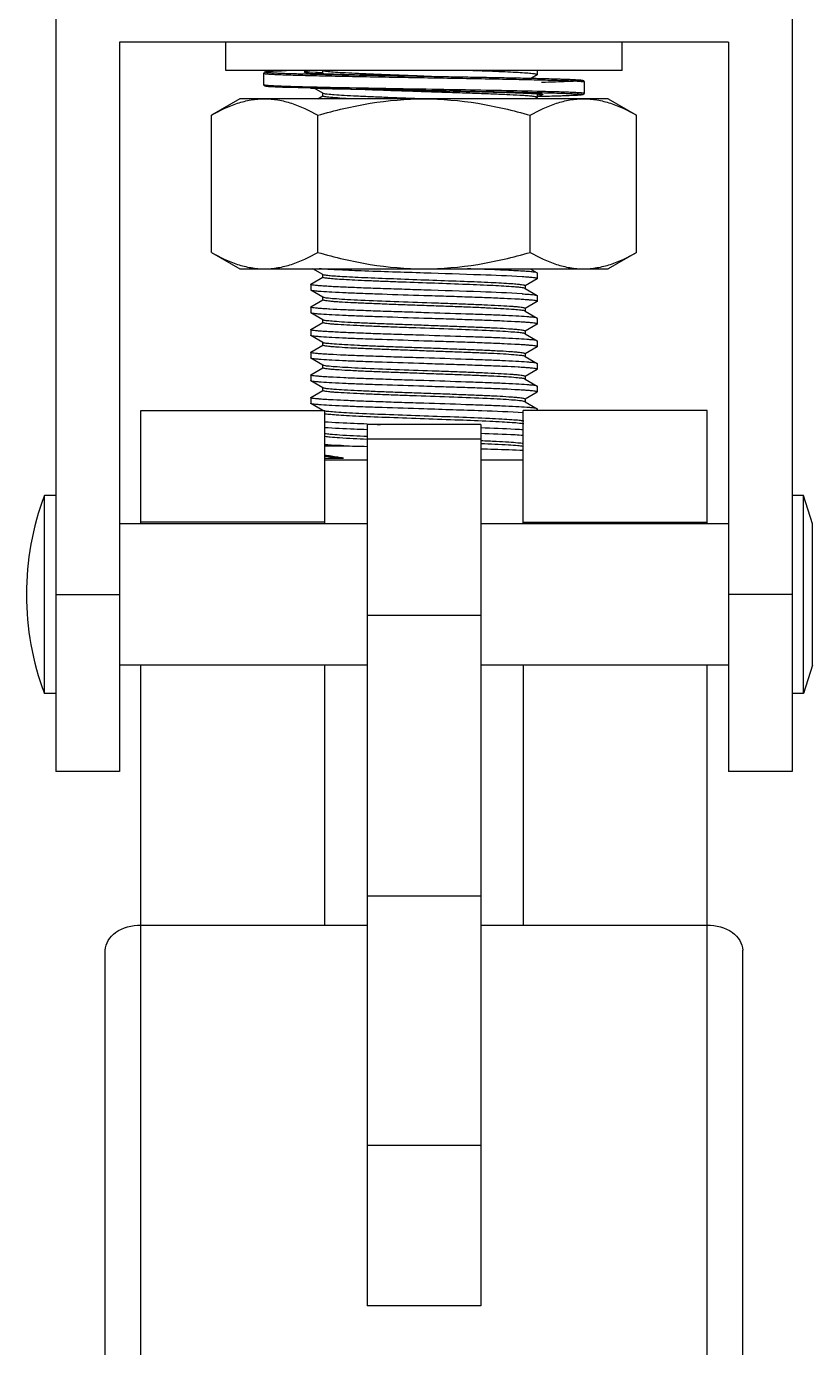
# Model space of a CAD drawing. Extents: x 921423 to 1291758, y 534425 to 1049953.
# Drawn here: x 1132127.4 to 1132380.1, y 855526 to 855950.8 of the extents above; entities that cross this region are included whole.
import ezdxf

# ---------------------------------------------------------------- set-up
doc = ezdxf.new("R2010")
doc.units = 0
doc.header["$LTSCALE"] = 1000
doc.header["$MEASUREMENT"] = 0
doc.layers.add('02___PRT_ALL_AXES', color=7, linetype='Continuous')
doc.layers.add('03___PRT_ALL_CURVES', color=7, linetype='Continuous')

msp = doc.modelspace()

# ---------------------------------------------------------------- linework, layer by layer
at = {"color": 0, "linetype": 'Continuous'}
for p, q in [((1132136.79, 855966.2), (1132136.79, 855711.23)), ((1132373.55, 855966.2), (1132373.55, 855711.23)), ((1132157.28, 855945.72), (1132157.28, 855711.23)), ((1132353.07, 855945.72), (1132157.28, 855945.72)), ((1132353.07, 855945.72), (1132353.07, 855711.23)), ((1132203.72, 855932.06), (1132203.72, 855935.7)), ((1132206.65, 855936.43), (1132207.43, 855936.47)), ((1132207.43, 855936.47), (1132208.34, 855936.51)), ((1132208.34, 855936.51), (1132209.4, 855936.55)), ((1132209.4, 855936.55), (1132211.01, 855936.61)), ((1132218.68, 855935.88), (1132219.23, 855935.84)), ((1132219.23, 855935.84), (1132219.87, 855935.8)), ((1132219.87, 855935.8), (1132220.61, 855935.76)), ((1132219.99, 855935.8), (1132219.95, 855935.79)), ((1132220.61, 855935.76), (1132221.46, 855935.72)), ((1132221.46, 855935.72), (1132222.94, 855935.65)), ((1132222.66, 855935.94), (1132222.5, 855935.93)), ((1132222.58, 855935.67), (1132222.68, 855935.73)), ((1132222.6, 855935.67), (1132222.66, 855935.66)), ((1132222.61, 855935.39), (1132222.67, 855935.39)), ((1132222.75, 855936.54), (1132222.63, 855936.61)), ((1132222.7, 855935.94), (1132222.66, 855935.94)), ((1132222.69, 855935.7), (1132222.69, 855936.61)), ((1132222.7, 855935.66), (1132222.69, 855935.7)), ((1132222.81, 855936.51), (1132222.75, 855936.54)), ((1132222.94, 855935.65), (1132225.38, 855935.56)), ((1132225.38, 855935.56), (1132228.36, 855935.46)), ((1132228.36, 855935.46), (1132231.94, 855935.35)), ((1132231.94, 855935.35), (1132236.15, 855935.24)), ((1132236.15, 855935.24), (1132242.31, 855935.08)), ((1132255.17, 855934.79), (1132254.41, 855934.81)), ((1132254.41, 855934.8), (1132255.17, 855934.79)), ((1132254.41, 855934.8), (1132255.17, 855934.79)), ((1132255.17, 855934.79), (1132255.73, 855934.78)), ((1132255.73, 855934.78), (1132268.42, 855934.56)), ((1132268.42, 855934.56), (1132283.15, 855934.28)), ((1132283.15, 855934.28), (1132291.2, 855934.11)), ((1132291.54, 855935.18), (1132289.74, 855934.14)), ((1132291.2, 855934.11), (1132296.15, 855933.98)), ((1132291.54, 855935.18), (1132291.6, 855935.24)), ((1132296.15, 855933.98), (1132299.14, 855933.88)), ((1132299.14, 855933.88), (1132300.93, 855933.82)), ((1132300.93, 855933.82), (1132302.39, 855933.76)), ((1132302.39, 855933.76), (1132303.19, 855933.72)), ((1132303.19, 855933.72), (1132303.87, 855933.68)), ((1132303.87, 855933.68), (1132304.44, 855933.65)), ((1132206.59, 855931.33), (1132205.99, 855931.37)), ((1132207.31, 855931.29), (1132206.59, 855931.33)), ((1132208.15, 855931.25), (1132207.31, 855931.29)), ((1132209.68, 855931.19), (1132208.15, 855931.25)), ((1132211.56, 855931.13), (1132209.68, 855931.19)), ((1132214.71, 855931.03), (1132211.56, 855931.13)), ((1132218.79, 855930.93), (1132214.71, 855931.03)), ((1132218.68, 855931.38), (1132218.73, 855931.37)), ((1132231.85, 855930.65), (1132218.79, 855930.93)), ((1132222.69, 855929.29), (1132219.9, 855930.9)), ((1132222.69, 855928.41), (1132222.69, 855929.32)), ((1132222.75, 855929.25), (1132222.69, 855929.29)), ((1132222.77, 855930.83), (1132222.81, 855930.83)), ((1132241.44, 855930.47), (1132231.85, 855930.65)), ((1132234.64, 855930.59), (1132234.87, 855930.59)), ((1132234.87, 855930.59), (1132241.28, 855930.47)), ((1132241.28, 855930.47), (1132241.44, 855930.47)), ((1132255.75, 855930.22), (1132241.44, 855930.47)), ((1132241.44, 855930.47), (1132248.18, 855930.35)), ((1132248.18, 855930.35), (1132248.3, 855930.35)), ((1132248.3, 855930.35), (1132255.14, 855930.24)), ((1132255.14, 855930.24), (1132255.17, 855930.23)), ((1132255.17, 855930.23), (1132255.75, 855930.22)), ((1132255.74, 855929.76), (1132255.17, 855929.78)), ((1132257.57, 855929.7), (1132255.74, 855929.76)), ((1132255.75, 855930.22), (1132257.58, 855930.18)), ((1132255.75, 855930.22), (1132257.58, 855930.19)), ((1132262.32, 855930.07), (1132257.58, 855930.18)), ((1132269.98, 855929.89), (1132262.32, 855930.07)), ((1132275.29, 855929.75), (1132269.98, 855929.89)), ((1132279.78, 855929.63), (1132275.29, 855929.75)), ((1132282.63, 855929.54), (1132279.78, 855929.63)), ((1132285.06, 855929.45), (1132282.63, 855929.54)), ((1132287.1, 855929.38), (1132285.06, 855929.45)), ((1132288.78, 855929.3), (1132287.1, 855929.38)), ((1132289.71, 855929.25), (1132288.78, 855929.3)), ((1132290.51, 855929.21), (1132289.71, 855929.25)), ((1132291.19, 855929.17), (1132290.51, 855929.21)), ((1132291.58, 855929.54), (1132291.64, 855929.54)), ((1132291.6, 855930.01), (1132291.66, 855930)), ((1132306.62, 855932.97), (1132306.62, 855929.32)), ((1132221.05, 855927.5), (1132222.68, 855928.44)), ((1132291.54, 855927.89), (1132290.87, 855927.5)), ((1132291.54, 855927.89), (1132291.6, 855927.96)), ((1132296.53, 855928.33), (1132291.6, 855928.19)), ((1132292.37, 855928.66), (1132291.63, 855928.6)), ((1132299.3, 855928.41), (1132296.53, 855928.33)), ((1132300.98, 855928.47), (1132299.3, 855928.41)), ((1132302.36, 855928.53), (1132300.98, 855928.47)), ((1132303.13, 855928.57), (1132302.36, 855928.53)), ((1132303.8, 855928.6), (1132303.13, 855928.57)), ((1132218.8, 855867.92), (1132222.68, 855870.16)), ((1132222.69, 855871.01), (1132219.48, 855872.86)), ((1132222.69, 855870.13), (1132222.69, 855871.04)), ((1132222.75, 855870.97), (1132222.69, 855871.01)), ((1132291.54, 855869.61), (1132287.67, 855867.37)), ((1132289.29, 855872.86), (1132291.54, 855871.56)), ((1132291.6, 855871.5), (1132291.54, 855871.56)), ((1132291.54, 855869.61), (1132291.6, 855869.68)), ((1132218.75, 855867.86), (1132218.8, 855867.92)), ((1132218.8, 855865.97), (1132218.75, 855866.04)), ((1132222.69, 855863.72), (1132218.8, 855865.97)), ((1132287.59, 855866.56), (1132287.65, 855866.53)), ((1132287.65, 855867.4), (1132287.65, 855866.49)), ((1132287.65, 855866.53), (1132291.54, 855864.28)), ((1132218.8, 855860.64), (1132222.68, 855862.87)), ((1132222.69, 855862.85), (1132222.69, 855863.76)), ((1132222.75, 855863.69), (1132222.69, 855863.72)), ((1132291.54, 855862.33), (1132287.67, 855860.09)), ((1132291.54, 855864.28), (1132291.6, 855864.21)), ((1132291.54, 855862.33), (1132291.6, 855862.39)), ((1132218.75, 855860.57), (1132218.8, 855860.64)), ((1132218.8, 855858.69), (1132218.75, 855858.75)), ((1132222.69, 855856.44), (1132218.8, 855858.69)), ((1132287.59, 855859.28), (1132287.53, 855859.31)), ((1132287.59, 855859.28), (1132287.65, 855859.24)), ((1132287.65, 855860.12), (1132287.65, 855859.21)), ((1132287.65, 855859.24), (1132291.54, 855856.99)), ((1132291.6, 855856.93), (1132291.54, 855856.99)), ((1132218.75, 855853.29), (1132218.8, 855853.35)), ((1132218.8, 855853.35), (1132222.68, 855855.59)), ((1132222.69, 855855.56), (1132222.69, 855856.47)), ((1132222.75, 855856.4), (1132222.69, 855856.44)), ((1132222.83, 855856.37), (1132222.75, 855856.4)), ((1132287.65, 855852.83), (1132287.65, 855851.92)), ((1132291.54, 855855.04), (1132287.67, 855852.8)), ((1132291.54, 855855.04), (1132291.6, 855855.11)), ((1132218.8, 855851.4), (1132218.75, 855851.47)), ((1132222.69, 855849.15), (1132218.8, 855851.4)), ((1132222.69, 855848.28), (1132222.69, 855849.19)), ((1132222.75, 855849.12), (1132222.69, 855849.15)), ((1132222.81, 855849.09), (1132222.75, 855849.12)), ((1132287.59, 855851.99), (1132287.65, 855851.96)), ((1132287.65, 855851.96), (1132291.54, 855849.71)), ((1132291.6, 855849.64), (1132291.54, 855849.71)), ((1132218.75, 855846), (1132218.8, 855846.07)), ((1132218.8, 855844.12), (1132218.75, 855844.18)), ((1132218.8, 855846.07), (1132222.68, 855848.3)), ((1132222.69, 855841.87), (1132218.8, 855844.12)), ((1132287.59, 855844.71), (1132287.53, 855844.74)), ((1132287.59, 855844.71), (1132287.65, 855844.67)), ((1132287.65, 855845.55), (1132287.65, 855844.64)), ((1132287.65, 855844.67), (1132291.54, 855842.42)), ((1132291.54, 855847.76), (1132287.67, 855845.52)), ((1132291.54, 855847.76), (1132291.6, 855847.82)), ((1132218.8, 855838.78), (1132222.68, 855841.02)), ((1132222.69, 855840.99), (1132222.69, 855841.9)), ((1132222.75, 855841.83), (1132222.69, 855841.87)), ((1132291.54, 855840.47), (1132287.67, 855838.23)), ((1132291.6, 855842.36), (1132291.54, 855842.42)), ((1132291.54, 855840.47), (1132291.6, 855840.54)), ((1132218.75, 855838.72), (1132218.8, 855838.78)), ((1132218.8, 855836.83), (1132218.75, 855836.9)), ((1132222.69, 855834.58), (1132218.8, 855836.83)), ((1132287.59, 855837.42), (1132287.52, 855837.46)), ((1132287.59, 855837.42), (1132287.65, 855837.39)), ((1132287.65, 855838.26), (1132287.65, 855837.35)), ((1132287.65, 855837.39), (1132291.54, 855835.14)), ((1132218.75, 855831.43), (1132218.8, 855831.5)), ((1132218.8, 855831.5), (1132222.68, 855833.73)), ((1132222.69, 855833.71), (1132222.69, 855834.62)), ((1132222.75, 855834.55), (1132222.69, 855834.58)), ((1132222.82, 855834.52), (1132222.75, 855834.55)), ((1132291.54, 855833.19), (1132287.67, 855830.95)), ((1132291.6, 855835.07), (1132291.54, 855835.14)), ((1132291.54, 855833.19), (1132291.6, 855833.25)), ((1132164.11, 855790.91), (1132164.11, 855827.34)), ((1132164.11, 855827.34), (1132223.3, 855827.34)), ((1132218.8, 855829.55), (1132218.75, 855829.61)), ((1132222.62, 855827.34), (1132218.8, 855829.55)), ((1132223.3, 855790.91), (1132223.3, 855827.34)), ((1132287.05, 855790.91), (1132287.05, 855827.34)), ((1132346.24, 855827.34), (1132287.05, 855827.34)), ((1132287.59, 855830.14), (1132287.65, 855830.1)), ((1132287.65, 855830.98), (1132287.65, 855830.07)), ((1132287.65, 855830.1), (1132291.54, 855827.85)), ((1132291.6, 855827.79), (1132291.54, 855827.85)), ((1132346.24, 855790.91), (1132346.24, 855827.34)), ((1132236.88, 855821.11), (1132236.82, 855821.12)), ((1132236.96, 855822.78), (1132236.96, 855539.46)), ((1132273.39, 855822.78), (1132236.96, 855822.78)), ((1132273.39, 855822.78), (1132273.39, 855539.46)), ((1132223.3, 855815.95), (1132229.4, 855815.95)), ((1132273.39, 855818.07), (1132236.96, 855818.07)), ((1132223.3, 855812.01), (1132229.35, 855812.01)), ((1132223.3, 855811.4), (1132236.96, 855811.4)), ((1132273.39, 855811.4), (1132287.05, 855811.4)), ((1132223.3, 855791.37), (1132164.11, 855791.37)), ((1132287.05, 855791.37), (1132346.24, 855791.37)), ((1132136.79, 855768.14), (1132157.28, 855768.14)), ((1132373.55, 855768.14), (1132353.07, 855768.14)), ((1132273.39, 855761.34), (1132236.96, 855761.34)), ((1132164.11, 853224.68), (1132164.11, 855745.38)), ((1132223.3, 855661.8), (1132223.3, 855745.38)), ((1132287.05, 855745.38), (1132287.05, 855661.8)), ((1132346.24, 853224.68), (1132346.24, 855745.38)), ((1132157.28, 855711.23), (1132136.79, 855711.23)), ((1132373.55, 855711.23), (1132353.07, 855711.23)), ((1132273.39, 855671.19), (1132236.96, 855671.19)), ((1132164.11, 855661.8), (1132236.96, 855661.8)), ((1132273.39, 855661.8), (1132346.24, 855661.8)), ((1132152.73, 853340.79), (1132152.73, 855653.75)), ((1132357.62, 853340.79), (1132357.62, 855653.75)), ((1132273.39, 855590.97), (1132236.96, 855590.97)), ((1132273.39, 855539.46), (1132236.96, 855539.46))]:
    msp.add_line(p, q, dxfattribs=at)
for points in [[(1132203.72, 855935.7), (1132203.72, 855935.73), (1132203.83, 855936), (1132203.96, 855936.11), (1132204.05, 855936.16), (1132204.14, 855936.19), (1132204.22, 855936.21), (1132204.31, 855936.23), (1132204.42, 855936.24), (1132204.54, 855936.26), (1132204.68, 855936.28), (1132204.84, 855936.3), (1132205.02, 855936.31), (1132205.23, 855936.33), (1132205.46, 855936.35), (1132205.72, 855936.37), (1132206, 855936.39), (1132206.65, 855936.43)], [(1132217.01, 855936.06), (1132217.01, 855936.06), (1132217.04, 855936.05), (1132217.1, 855936.04), (1132217.17, 855936.02), (1132217.27, 855936.01), (1132217.38, 855936), (1132217.51, 855935.98), (1132217.66, 855935.96), (1132217.82, 855935.95), (1132218.01, 855935.93), (1132218.21, 855935.91), (1132218.43, 855935.89), (1132218.68, 855935.88)], [(1132242.31, 855935.08), (1132253.84, 855934.82), (1132254.41, 855934.8)], [(1132304.44, 855933.65), (1132304.69, 855933.63), (1132304.91, 855933.62), (1132305.12, 855933.6), (1132305.3, 855933.58), (1132305.46, 855933.57), (1132305.61, 855933.55), (1132305.74, 855933.54), (1132305.86, 855933.52), (1132305.97, 855933.51), (1132306.06, 855933.49), (1132306.14, 855933.47), (1132306.22, 855933.45), (1132306.3, 855933.42), (1132306.39, 855933.38), (1132306.52, 855933.27), (1132306.62, 855933), (1132306.62, 855932.97)], [(1132205.99, 855931.37), (1132205.73, 855931.38), (1132205.5, 855931.4), (1132205.28, 855931.42), (1132205.09, 855931.43), (1132204.92, 855931.45), (1132204.77, 855931.47), (1132204.63, 855931.48), (1132204.51, 855931.5), (1132204.4, 855931.51), (1132204.3, 855931.53), (1132204.22, 855931.55), (1132204.14, 855931.57), (1132204.06, 855931.59), (1132203.97, 855931.64), (1132203.85, 855931.74), (1132203.73, 855931.99), (1132203.72, 855932.06)], [(1132293.19, 855928.95), (1132293.18, 855928.95), (1132293.14, 855928.96), (1132293.08, 855928.98), (1132293, 855928.99), (1132292.89, 855929.01), (1132292.76, 855929.03), (1132292.6, 855929.05), (1132292.43, 855929.06), (1132292.23, 855929.08), (1132292.01, 855929.1), (1132291.76, 855929.12), (1132291.49, 855929.14), (1132291.19, 855929.17)], [(1132306.62, 855929.32), (1132306.62, 855929.25), (1132306.5, 855929), (1132306.37, 855928.9), (1132306.28, 855928.86), (1132306.2, 855928.83), (1132306.12, 855928.81), (1132306.04, 855928.8), (1132305.94, 855928.78), (1132305.83, 855928.76), (1132305.71, 855928.75), (1132305.57, 855928.73), (1132305.42, 855928.72), (1132305.25, 855928.7), (1132305.06, 855928.69), (1132304.85, 855928.67), (1132304.62, 855928.65), (1132304.37, 855928.64), (1132303.8, 855928.6)]]:
    msp.add_lwpolyline(points, dxfattribs=at)
for centre, radius, start, end in [((1132256.46, 857478.56), 1543.54, 268.54679, 268.74351), ((1132260.32, 857639.86), 1709.43, 268.60622, 268.7414), ((1132293.62, 859162.96), 3232.91, 268.74507, 268.95473), ((1132288.52, 855887.69), 41.56, 85.0643, 85.7408), ((1132289.29, 855955.96), 26.97, 274.9903, 275.5021), ((1132223.12, 855849.84), 0.808, 247.735, 248.6623), ((1132287.23, 855843.99), 0.809, 67.7398, 68.664), ((1132307.68, 857753.84), 1932.2, 267.9, 268.02905), ((1132270.46, 857294.34), 1478.96, 268.40929, 268.69927)]:
    msp.add_arc(centre, radius, start, end, dxfattribs=at)
for points, knots in [([(1132203.72, 855935.7), (1132203.72, 855935.67), (1132203.84, 855935.64), (1132204, 855935.6), (1132204.33, 855935.56), (1132204.75, 855935.52), (1132205.31, 855935.48), (1132206.28, 855935.42), (1132207.79, 855935.35), (1132209.94, 855935.26), (1132212.53, 855935.18), (1132215.53, 855935.1), (1132218.91, 855935.01), (1132222.64, 855934.93), (1132228.2, 855934.81), (1132235.74, 855934.67), (1132245.27, 855934.5), (1132255.18, 855934.33), (1132265.09, 855934.16), (1132274.62, 855934), (1132282.15, 855933.85), (1132287.71, 855933.74), (1132291.44, 855933.65), (1132294.82, 855933.57), (1132297.82, 855933.48), (1132300.41, 855933.4), (1132302.56, 855933.32), (1132304.07, 855933.24), (1132305.04, 855933.18), (1132305.6, 855933.14), (1132306.02, 855933.1), (1132306.35, 855933.06), (1132306.51, 855933.03), (1132306.62, 855932.99), (1132306.62, 855932.97)], [0, 0, 0, 0, 0.000734, 0.002588, 0.005621, 0.009835, 0.015225, 0.021778, 0.038315, 0.05929, 0.084505, 0.11372, 0.146654, 0.182994, 0.222387, 0.30879, 0.402541, 0.500037, 0.597531, 0.691278, 0.777674, 0.817064, 0.853401, 0.886332, 0.915542, 0.940751, 0.961719, 0.978248, 0.984797, 0.990182, 0.994392, 0.99742, 0.99927, 1, 1, 1, 1]), ([(1132211.01, 855936.61), (1132210.39, 855936.59), (1132209.24, 855936.55), (1132207.66, 855936.48), (1132206.53, 855936.42), (1132205.77, 855936.37), (1132205.32, 855936.34), (1132204.94, 855936.31), (1132204.64, 855936.27), (1132204.41, 855936.24), (1132204.28, 855936.2), (1132204.19, 855936.19), (1132204.18, 855936.14), (1132204.2, 855936.13), (1132204.24, 855936.11), (1132204.33, 855936.08), (1132204.48, 855936.06), (1132204.73, 855936.02), (1132205.06, 855935.99), (1132205.47, 855935.96), (1132206.16, 855935.91), (1132207.21, 855935.85), (1132208.7, 855935.78), (1132210.47, 855935.72), (1132212.52, 855935.65), (1132214.83, 855935.58), (1132216.46, 855935.54), (1132217.31, 855935.52)], [0, 0, 0, 0, 0.093183, 0.172189, 0.236539, 0.263093, 0.285847, 0.304768, 0.319836, 0.33104, 0.338399, 0.342056, 0.342921, 0.344117, 0.346129, 0.34906, 0.357776, 0.370349, 0.386785, 0.407069, 0.431174, 0.49071, 0.565043, 0.653721, 0.756205, 0.871868, 1, 1, 1, 1]), ([(1132217.78, 855936.36), (1132217.64, 855936.35), (1132217.4, 855936.32), (1132217.09, 855936.28), (1132216.89, 855936.24), (1132216.78, 855936.21), (1132216.73, 855936.19), (1132216.7, 855936.17), (1132216.7, 855936.12), (1132216.81, 855936.09), (1132216.96, 855936.05), (1132217.24, 855936.01), (1132217.59, 855935.96), (1132218.04, 855935.92), (1132218.58, 855935.88), (1132219.49, 855935.82), (1132220.84, 855935.74), (1132221.98, 855935.69), (1132222.6, 855935.67)], [0, 0, 0, 0, 0.057695, 0.102152, 0.133345, 0.144014, 0.151502, 0.156113, 0.159189, 0.171014, 0.195466, 0.233126, 0.284056, 0.348196, 0.425398, 0.515491, 0.733471, 1, 1, 1, 1]), ([(1132221.85, 855936.61), (1132221.42, 855936.59), (1132220.06, 855936.52), (1132218.7, 855936.45), (1132217.78, 855936.36)], [0, 0, 0, 0, 0.316279, 1, 1, 1, 1]), ([(1132222.5, 855935.93), (1132222.27, 855935.92), (1132221.43, 855935.88), (1132220.59, 855935.83), (1132219.99, 855935.8)], [0, 0, 0, 0, 0.279412, 1, 1, 1, 1]), ([(1132222.66, 855935.66), (1132227.2, 855935.47), (1132237.78, 855935.19), (1132248.37, 855934.94), (1132254.41, 855934.8)], [0, 0, 0, 0, 0.42908, 1, 1, 1, 1]), ([(1132222.67, 855935.39), (1132225.03, 855935.34), (1132235.61, 855935.12), (1132246.19, 855934.94), (1132254.41, 855934.8)], [0, 0, 0, 0, 0.22287, 1, 1, 1, 1]), ([(1132254.41, 855934.81), (1132250.56, 855934.95), (1132244.96, 855935.15), (1132237.8, 855935.44), (1132233.19, 855935.64), (1132229.3, 855935.85), (1132226.26, 855936.04), (1132224.21, 855936.26), (1132223.14, 855936.37), (1132222.81, 855936.51)], [0, 0, 0, 0, 0.364961, 0.531036, 0.678684, 0.803013, 0.899918, 0.966237, 1, 1, 1, 1]), ([(1132255.73, 855934.78), (1132258.16, 855934.74), (1132262.96, 855934.65), (1132270.04, 855934.53), (1132276.81, 855934.41), (1132283.14, 855934.28), (1132288.89, 855934.16), (1132293.94, 855934.04), (1132297.68, 855933.93), (1132300.24, 855933.85), (1132301.82, 855933.79), (1132303.16, 855933.72), (1132304.13, 855933.67), (1132304.77, 855933.63), (1132305.16, 855933.6), (1132305.49, 855933.57), (1132305.75, 855933.54), (1132305.94, 855933.5), (1132306.07, 855933.48), (1132306.13, 855933.46), (1132306.16, 855933.44), (1132306.17, 855933.42), (1132306.16, 855933.4), (1132306.13, 855933.39), (1132306.07, 855933.36), (1132305.94, 855933.34), (1132305.74, 855933.31), (1132305.35, 855933.26), (1132304.7, 855933.21), (1132303.24, 855933.12), (1132300.81, 855933.01), (1132297.2, 855932.89), (1132294.49, 855932.82), (1132292.99, 855932.78)], [0, 0, 0, 0, 0.114408, 0.226286, 0.333333, 0.433352, 0.524287, 0.604264, 0.671643, 0.700166, 0.725046, 0.746157, 0.763393, 0.77053, 0.776668, 0.781801, 0.785923, 0.789034, 0.791139, 0.791822, 0.792275, 0.79255, 0.792828, 0.79329, 0.793982, 0.796105, 0.799235, 0.803376, 0.814683, 0.829982, 0.87224, 0.929301, 1, 1, 1, 1]), ([(1132291.6, 855935.24), (1132291.6, 855935.29), (1132291.43, 855935.36), (1132291.15, 855935.43), (1132290.65, 855935.51), (1132289.62, 855935.63), (1132287.86, 855935.78), (1132285.24, 855935.94), (1132281.97, 855936.11), (1132278.11, 855936.28), (1132273.76, 855936.45), (1132270.71, 855936.55), (1132269.11, 855936.61)], [0, 0, 0, 0, 0.005786, 0.019414, 0.041485, 0.072004, 0.157793, 0.275073, 0.421358, 0.593494, 0.787777, 1, 1, 1, 1]), ([(1132203.72, 855932.06), (1132203.72, 855932.03), (1132203.84, 855932), (1132204, 855931.96), (1132204.32, 855931.92), (1132204.74, 855931.88), (1132205.29, 855931.84), (1132206.26, 855931.78), (1132207.76, 855931.71), (1132209.89, 855931.62), (1132212.46, 855931.54), (1132215.44, 855931.46), (1132217.56, 855931.4), (1132218.68, 855931.38)], [0, 0, 0, 0, 0.004985, 0.0176, 0.038249, 0.066956, 0.103679, 0.14834, 0.261059, 0.404068, 0.576024, 0.7753, 1, 1, 1, 1]), ([(1132218.73, 855931.37), (1132224.3, 855931.24), (1132239.8, 855930.94), (1132264.09, 855930.54), (1132282.81, 855930.22), (1132291.6, 855930.01)], [0, 0, 0, 0, 0.229313, 0.637984, 1, 1, 1, 1]), ([(1132222.9, 855929.19), (1132222.87, 855929.2), (1132222.82, 855929.22), (1132222.77, 855929.24), (1132222.75, 855929.25)], [0, 0, 0, 0, 0.561798, 1, 1, 1, 1]), ([(1132255.17, 855927.5), (1132251.31, 855927.64), (1132245.68, 855927.84), (1132238.47, 855928.13), (1132233.77, 855928.33), (1132229.78, 855928.54), (1132226.63, 855928.73), (1132224.43, 855928.94), (1132223.28, 855929.07), (1132222.9, 855929.19)], [0, 0, 0, 0, 0.358483, 0.522838, 0.669887, 0.794772, 0.893379, 0.962492, 1, 1, 1, 1]), ([(1132255.17, 855929.78), (1132252.78, 855929.86), (1132244.13, 855930.13), (1132235.47, 855930.42), (1132229.21, 855930.7)], [0, 0, 0, 0, 0.276436, 1, 1, 1, 1]), ([(1132291.6, 855927.96), (1132291.6, 855928.02), (1132291.3, 855928.11), (1132290.88, 855928.2), (1132290.04, 855928.3), (1132288.96, 855928.41), (1132287.55, 855928.51), (1132285.12, 855928.67), (1132281.45, 855928.85), (1132276.39, 855929.06), (1132270.58, 855929.28), (1132264.22, 855929.49), (1132259.83, 855929.63), (1132257.57, 855929.7)], [0, 0, 0, 0, 0.005703, 0.020172, 0.04378, 0.076386, 0.117742, 0.167486, 0.290355, 0.440693, 0.61322, 0.801833, 1, 1, 1, 1]), ([(1132257.58, 855930.19), (1132260.73, 855930.14), (1132272.06, 855929.94), (1132283.39, 855929.74), (1132291.58, 855929.54)], [0, 0, 0, 0, 0.277252, 1, 1, 1, 1]), ([(1132257.58, 855930.18), (1132261.3, 855930.1), (1132268.34, 855929.93), (1132277.99, 855929.69), (1132285.62, 855929.44), (1132289.92, 855929.26), (1132291.6, 855929.14)], [0, 0, 0, 0, 0.327938, 0.620366, 0.851227, 1, 1, 1, 1]), ([(1132291.64, 855929.54), (1132293.7, 855929.49), (1132296.59, 855929.42), (1132300.18, 855929.3), (1132302.25, 855929.21), (1132303.7, 855929.14), (1132304.65, 855929.08), (1132305.17, 855929.04), (1132305.61, 855929), (1132305.88, 855928.97), (1132306.3, 855928.87), (1132305.87, 855928.77), (1132305.61, 855928.74), (1132305.17, 855928.69), (1132304.65, 855928.65), (1132303.7, 855928.59), (1132302.25, 855928.52), (1132300.17, 855928.44), (1132296.59, 855928.32), (1132293.69, 855928.25), (1132291.63, 855928.2)], [0, 0, 0, 0, 0.212148, 0.298132, 0.369616, 0.425941, 0.448254, 0.466597, 0.480935, 0.491247, 0.499914, 0.508617, 0.518947, 0.533304, 0.551665, 0.573994, 0.630349, 0.701857, 0.787856, 1, 1, 1, 1]), ([(1132291.66, 855930), (1132292.78, 855929.98), (1132294.9, 855929.92), (1132297.88, 855929.84), (1132300.45, 855929.76), (1132302.58, 855929.67), (1132304.08, 855929.6), (1132305.05, 855929.54), (1132305.6, 855929.5), (1132306.02, 855929.46), (1132306.35, 855929.42), (1132306.51, 855929.38), (1132306.62, 855929.35), (1132306.62, 855929.32)], [0, 0, 0, 0, 0.224593, 0.423791, 0.595701, 0.738698, 0.851435, 0.896118, 0.932869, 0.961612, 0.982304, 0.994968, 1, 1, 1, 1]), ([(1132292.09, 855929.1), (1132292.18, 855929.09), (1132292.46, 855929.07), (1132292.74, 855929.04), (1132292.93, 855929.01)], [0, 0, 0, 0, 0.294737, 1, 1, 1, 1]), ([(1132232.2, 855927.5), (1132230.85, 855927.57), (1132228.96, 855927.67), (1132226.62, 855927.83), (1132225.25, 855927.95), (1132224.2, 855928.05), (1132223.39, 855928.16), (1132222.98, 855928.26), (1132222.69, 855928.35), (1132222.69, 855928.41)], [0, 0, 0, 0, 0.421729, 0.592956, 0.735504, 0.848073, 0.929659, 0.979849, 1, 1, 1, 1]), ([(1132292.93, 855929.01), (1132293.02, 855929), (1132293.16, 855928.97), (1132293.31, 855928.93), (1132293.42, 855928.9), (1132293.42, 855928.85), (1132293.39, 855928.83), (1132293.34, 855928.81), (1132293.23, 855928.78), (1132293.04, 855928.74), (1132292.73, 855928.7), (1132292.5, 855928.68), (1132292.37, 855928.66)], [0, 0, 0, 0, 0.160817, 0.265115, 0.31558, 0.328996, 0.349081, 0.381472, 0.427462, 0.561552, 0.752432, 1, 1, 1, 1]), ([(1132255.17, 855871.5), (1132248.43, 855871.71), (1132239.04, 855872), (1132227.82, 855872.47), (1132223.35, 855872.71), (1132221.52, 855872.86)], [0, 0, 0, 0, 0.601171, 0.836534, 1, 1, 1, 1]), ([(1132283.3, 855867.1), (1132281.07, 855867.26), (1132275.83, 855867.53), (1132267.16, 855867.88), (1132257.22, 855868.24), (1132248.61, 855868.54), (1132241.89, 855868.8), (1132237.29, 855868.98), (1132233.17, 855869.17), (1132229.63, 855869.35), (1132226.78, 855869.54), (1132224.86, 855869.7), (1132223.74, 855869.83), (1132223.18, 855869.93), (1132222.88, 855870), (1132222.69, 855870.08), (1132222.69, 855870.13)], [0, 0, 0, 0, 0.110711, 0.25879, 0.428579, 0.602076, 0.684431, 0.760893, 0.829425, 0.888206, 0.935673, 0.970577, 0.983029, 0.992048, 0.997627, 1, 1, 1, 1]), ([(1132283.3, 855868.01), (1132281.13, 855868.16), (1132276.05, 855868.43), (1132267.63, 855868.77), (1132257.95, 855869.12), (1132247.99, 855869.48), (1132239.97, 855869.78), (1132234.17, 855870.03), (1132230.55, 855870.21), (1132227.57, 855870.4), (1132225.27, 855870.55), (1132223.76, 855870.76), (1132222.97, 855870.85), (1132222.75, 855870.97)], [0, 0, 0, 0, 0.107783, 0.251572, 0.416871, 0.586964, 0.744654, 0.813774, 0.874011, 0.923835, 0.961993, 0.987552, 1, 1, 1, 1]), ([(1132286.72, 855870.28), (1132282.28, 855870.57), (1132271.76, 855870.96), (1132261.24, 855871.31), (1132255.17, 855871.5)], [0, 0, 0, 0, 0.42277, 1, 1, 1, 1]), ([(1132291.54, 855871.56), (1132291.35, 855871.67), (1132290.66, 855871.75), (1132289.35, 855871.93), (1132287.33, 855872.07), (1132284.7, 855872.23), (1132281.48, 855872.39), (1132276.22, 855872.61), (1132272.04, 855872.76), (1132269.11, 855872.86)], [0, 0, 0, 0, 0.029291, 0.089386, 0.179424, 0.297711, 0.44196, 0.609341, 1, 1, 1, 1]), ([(1132291.6, 855869.68), (1132291.6, 855869.71), (1132291.47, 855869.79), (1132291.25, 855869.84), (1132290.85, 855869.92), (1132290.03, 855870.03), (1132288.63, 855870.16), (1132287.42, 855870.24), (1132286.72, 855870.28)], [0, 0, 0, 0, 0.022001, 0.071614, 0.151547, 0.261983, 0.573159, 1, 1, 1, 1]), ([(1132255.17, 855866.04), (1132252.8, 855866.11), (1132248.16, 855866.26), (1132241.41, 855866.48), (1132235.19, 855866.7), (1132229.75, 855866.92), (1132225.78, 855867.12), (1132223.15, 855867.28), (1132221.62, 855867.39), (1132220.44, 855867.5), (1132219.53, 855867.6), (1132219.08, 855867.7), (1132218.75, 855867.79), (1132218.75, 855867.86)], [0, 0, 0, 0, 0.194721, 0.381979, 0.55457, 0.705865, 0.830075, 0.880496, 0.922471, 0.955593, 0.979584, 0.994275, 1, 1, 1, 1]), ([(1132255.17, 855864.21), (1132250.68, 855864.36), (1132244.15, 855864.56), (1132235.8, 855864.86), (1132230.43, 855865.07), (1132225.95, 855865.29), (1132222.85, 855865.47), (1132220.93, 855865.63), (1132219.93, 855865.73), (1132219.26, 855865.84), (1132218.91, 855865.91), (1132218.8, 855865.97)], [0, 0, 0, 0, 0.370036, 0.538455, 0.68763, 0.812233, 0.907832, 0.943658, 0.97107, 0.98986, 1, 1, 1, 1]), ([(1132286.72, 855864.82), (1132282.28, 855865.1), (1132271.76, 855865.5), (1132261.24, 855865.84), (1132255.17, 855866.04)], [0, 0, 0, 0, 0.422765, 1, 1, 1, 1]), ([(1132287.65, 855867.4), (1132287.65, 855867.44), (1132287.54, 855867.51), (1132287.19, 855867.61), (1132286.36, 855867.74), (1132285.02, 855867.88), (1132283.93, 855867.96), (1132283.3, 855868.01)], [0, 0, 0, 0, 0.02323, 0.073288, 0.263625, 0.57431, 1, 1, 1, 1]), ([(1132287.59, 855866.56), (1132287.46, 855866.64), (1132287, 855866.72), (1132286.14, 855866.86), (1132284.85, 855866.98), (1132283.86, 855867.06), (1132283.3, 855867.1)], [0, 0, 0, 0, 0.107625, 0.311403, 0.610331, 1, 1, 1, 1]), ([(1132287.53, 855859.31), (1132287.17, 855859.45), (1132286.01, 855859.57), (1132283.78, 855859.8), (1132280.49, 855859.99), (1132276.3, 855860.21), (1132271.34, 855860.43), (1132265.79, 855860.64), (1132259.85, 855860.86), (1132253.75, 855861.08), (1132247.69, 855861.29), (1132241.91, 855861.51), (1132236.61, 855861.73), (1132231.98, 855861.94), (1132228.63, 855862.13), (1132226.4, 855862.28), (1132225.11, 855862.39), (1132224.11, 855862.5), (1132223.35, 855862.61), (1132222.96, 855862.69), (1132222.69, 855862.79), (1132222.69, 855862.85)], [0, 0, 0, 0, 0.017786, 0.052839, 0.104005, 0.169458, 0.246837, 0.333341, 0.425839, 0.520978, 0.615311, 0.705419, 0.788037, 0.860174, 0.919224, 0.943153, 0.963063, 0.97877, 0.990157, 0.997162, 1, 1, 1, 1]), ([(1132223.05, 855863.59), (1132223.02, 855863.59), (1132222.92, 855863.62), (1132222.82, 855863.65), (1132222.75, 855863.69)], [0, 0, 0, 0, 0.320151, 1, 1, 1, 1]), ([(1132287.65, 855860.12), (1132287.65, 855860.18), (1132287.4, 855860.27), (1132287.02, 855860.35), (1132286.29, 855860.46), (1132285.33, 855860.56), (1132284.08, 855860.67), (1132281.95, 855860.82), (1132278.71, 855861), (1132274.24, 855861.21), (1132269.1, 855861.43), (1132263.48, 855861.64), (1132255.59, 855861.92), (1132246.04, 855862.26), (1132237.02, 855862.61), (1132230.84, 855862.91), (1132227.37, 855863.12), (1132224.87, 855863.33), (1132223.53, 855863.47), (1132223.05, 855863.59)], [0, 0, 0, 0, 0.002759, 0.009523, 0.020511, 0.035675, 0.054897, 0.078022, 0.135142, 0.205065, 0.285364, 0.373246, 0.465653, 0.65112, 0.816158, 0.883701, 0.938007, 0.977206, 1, 1, 1, 1]), ([(1132291.6, 855862.39), (1132291.6, 855862.46), (1132291.27, 855862.55), (1132290.82, 855862.65), (1132289.91, 855862.75), (1132288.72, 855862.86), (1132287.19, 855862.97), (1132284.56, 855863.13), (1132280.6, 855863.32), (1132275.15, 855863.55), (1132268.93, 855863.77), (1132262.19, 855863.99), (1132257.54, 855864.14), (1132255.17, 855864.21)], [0, 0, 0, 0, 0.00573, 0.020425, 0.044419, 0.077543, 0.119519, 0.169942, 0.29416, 0.445458, 0.618039, 0.805282, 1, 1, 1, 1]), ([(1132286.72, 855864.82), (1132287.36, 855864.78), (1132288.48, 855864.7), (1132289.93, 855864.58), (1132290.89, 855864.44), (1132291.4, 855864.36), (1132291.54, 855864.28)], [0, 0, 0, 0, 0.393975, 0.69435, 0.896787, 1, 1, 1, 1]), ([(1132255.17, 855858.75), (1132252.8, 855858.83), (1132248.16, 855858.97), (1132241.41, 855859.2), (1132235.2, 855859.42), (1132229.75, 855859.64), (1132225.78, 855859.83), (1132223.15, 855859.99), (1132221.62, 855860.1), (1132220.44, 855860.21), (1132219.53, 855860.32), (1132219.08, 855860.42), (1132218.75, 855860.5), (1132218.75, 855860.57)], [0, 0, 0, 0, 0.194708, 0.381941, 0.554513, 0.705807, 0.830028, 0.880455, 0.922436, 0.955565, 0.979564, 0.994265, 1, 1, 1, 1]), ([(1132255.17, 855856.93), (1132250.68, 855857.07), (1132244.15, 855857.28), (1132235.8, 855857.58), (1132230.43, 855857.79), (1132225.95, 855858), (1132222.85, 855858.18), (1132220.93, 855858.34), (1132219.93, 855858.44), (1132219.26, 855858.55), (1132218.91, 855858.62), (1132218.8, 855858.69)], [0, 0, 0, 0, 0.370036, 0.538455, 0.68763, 0.812233, 0.907832, 0.943658, 0.97107, 0.98986, 1, 1, 1, 1]), ([(1132291.54, 855856.99), (1132291.44, 855857.05), (1132291.08, 855857.13), (1132290.41, 855857.23), (1132289.42, 855857.34), (1132287.5, 855857.5), (1132284.39, 855857.68), (1132279.91, 855857.89), (1132274.55, 855858.1), (1132266.2, 855858.4), (1132259.66, 855858.61), (1132255.17, 855858.75)], [0, 0, 0, 0, 0.01014, 0.02893, 0.056344, 0.092171, 0.187776, 0.312381, 0.46155, 0.629965, 1, 1, 1, 1]), ([(1132291.6, 855855.11), (1132291.6, 855855.18), (1132291.27, 855855.26), (1132290.82, 855855.36), (1132289.91, 855855.47), (1132288.72, 855855.58), (1132287.19, 855855.69), (1132284.56, 855855.85), (1132280.6, 855856.04), (1132275.15, 855856.26), (1132268.93, 855856.48), (1132262.19, 855856.71), (1132257.54, 855856.85), (1132255.17, 855856.93)], [0, 0, 0, 0, 0.00573, 0.020425, 0.044419, 0.077543, 0.119519, 0.169942, 0.29416, 0.445458, 0.618039, 0.805282, 1, 1, 1, 1]), ([(1132255.17, 855851.47), (1132252.8, 855851.54), (1132248.16, 855851.69), (1132241.41, 855851.91), (1132235.19, 855852.13), (1132229.75, 855852.35), (1132225.78, 855852.55), (1132223.15, 855852.71), (1132221.62, 855852.82), (1132220.44, 855852.93), (1132219.53, 855853.03), (1132219.08, 855853.13), (1132218.75, 855853.22), (1132218.75, 855853.29)], [0, 0, 0, 0, 0.194721, 0.381979, 0.554569, 0.705864, 0.830074, 0.880495, 0.92247, 0.955592, 0.979583, 0.994275, 1, 1, 1, 1]), ([(1132287.23, 855852.11), (1132286.73, 855852.22), (1132285.36, 855852.37), (1132282.81, 855852.57), (1132279.3, 855852.78), (1132273.09, 855853.08), (1132264.08, 855853.43), (1132254.55, 855853.76), (1132246.69, 855854.05), (1132241.11, 855854.26), (1132236.01, 855854.47), (1132231.57, 855854.68), (1132228.35, 855854.86), (1132226.23, 855855.01), (1132225, 855855.12), (1132224.05, 855855.22), (1132223.32, 855855.33), (1132222.95, 855855.41), (1132222.69, 855855.5), (1132222.69, 855855.56)], [0, 0, 0, 0, 0.023805, 0.063835, 0.118767, 0.186724, 0.351985, 0.537012, 0.629032, 0.71647, 0.796306, 0.865789, 0.922526, 0.945489, 0.964576, 0.979631, 0.990541, 0.997257, 1, 1, 1, 1]), ([(1132287.65, 855852.83), (1132287.65, 855852.89), (1132287.39, 855852.99), (1132287, 855853.07), (1132286.23, 855853.18), (1132285.24, 855853.29), (1132283.95, 855853.39), (1132281.73, 855853.55), (1132278.38, 855853.74), (1132273.76, 855853.95), (1132268.47, 855854.17), (1132262.69, 855854.38), (1132256.65, 855854.6), (1132250.55, 855854.82), (1132244.61, 855855.03), (1132239.06, 855855.25), (1132234.1, 855855.46), (1132229.9, 855855.68), (1132226.6, 855855.88), (1132224.36, 855856.11), (1132223.19, 855856.23), (1132222.83, 855856.37)], [0, 0, 0, 0, 0.002835, 0.009828, 0.021196, 0.036877, 0.056753, 0.080644, 0.139601, 0.211632, 0.294139, 0.38414, 0.478381, 0.573452, 0.665915, 0.752426, 0.829856, 0.89541, 0.946725, 0.981977, 1, 1, 1, 1]), ([(1132255.17, 855849.64), (1132250.68, 855849.79), (1132244.15, 855849.99), (1132235.8, 855850.29), (1132230.43, 855850.5), (1132225.95, 855850.72), (1132222.85, 855850.9), (1132220.93, 855851.06), (1132219.93, 855851.16), (1132219.26, 855851.27), (1132218.91, 855851.34), (1132218.8, 855851.4)], [0, 0, 0, 0, 0.370036, 0.538455, 0.68763, 0.812233, 0.907832, 0.943658, 0.97107, 0.98986, 1, 1, 1, 1]), ([(1132287.65, 855845.55), (1132287.65, 855845.61), (1132287.39, 855845.7), (1132287, 855845.79), (1132286.23, 855845.9), (1132285.24, 855846), (1132283.95, 855846.11), (1132281.73, 855846.26), (1132278.38, 855846.45), (1132273.76, 855846.67), (1132268.46, 855846.88), (1132262.69, 855847.1), (1132256.64, 855847.32), (1132250.54, 855847.53), (1132244.61, 855847.75), (1132239.06, 855847.97), (1132234.09, 855848.18), (1132229.89, 855848.4), (1132226.59, 855848.59), (1132224.36, 855848.82), (1132223.19, 855848.94), (1132222.83, 855849.08)], [0, 0, 0, 0, 0.002833, 0.009831, 0.021198, 0.036887, 0.056764, 0.080664, 0.139633, 0.211679, 0.294202, 0.384219, 0.478473, 0.573554, 0.666022, 0.752531, 0.829953, 0.895492, 0.946787, 0.98201, 1, 1, 1, 1]), ([(1132291.54, 855849.71), (1132291.44, 855849.77), (1132291.08, 855849.84), (1132290.41, 855849.95), (1132289.42, 855850.05), (1132287.5, 855850.21), (1132284.39, 855850.39), (1132279.91, 855850.61), (1132274.55, 855850.82), (1132266.2, 855851.11), (1132259.66, 855851.32), (1132255.17, 855851.47)], [0, 0, 0, 0, 0.010139, 0.02893, 0.056342, 0.092168, 0.187763, 0.312361, 0.461537, 0.629962, 1, 1, 1, 1]), ([(1132291.6, 855847.82), (1132291.6, 855847.89), (1132291.27, 855847.98), (1132290.82, 855848.08), (1132289.91, 855848.18), (1132288.72, 855848.29), (1132287.19, 855848.4), (1132284.56, 855848.56), (1132280.6, 855848.75), (1132275.15, 855848.98), (1132268.93, 855849.2), (1132262.19, 855849.42), (1132257.54, 855849.57), (1132255.17, 855849.64)], [0, 0, 0, 0, 0.00573, 0.020425, 0.044419, 0.077543, 0.119519, 0.169942, 0.29416, 0.445458, 0.618039, 0.805282, 1, 1, 1, 1]), ([(1132287.59, 855851.99), (1132287.57, 855852), (1132287.46, 855852.06), (1132287.33, 855852.09), (1132287.23, 855852.11)], [0, 0, 0, 0, 0.175326, 1, 1, 1, 1]), ([(1132255.17, 855844.18), (1132252.8, 855844.26), (1132248.16, 855844.4), (1132241.41, 855844.63), (1132235.2, 855844.85), (1132229.75, 855845.07), (1132225.78, 855845.26), (1132223.15, 855845.42), (1132221.62, 855845.53), (1132220.44, 855845.64), (1132219.53, 855845.75), (1132219.08, 855845.85), (1132218.75, 855845.93), (1132218.75, 855846)], [0, 0, 0, 0, 0.194709, 0.381943, 0.554518, 0.705813, 0.830034, 0.88046, 0.92244, 0.955568, 0.979565, 0.994266, 1, 1, 1, 1]), ([(1132255.17, 855842.36), (1132250.68, 855842.5), (1132244.15, 855842.71), (1132235.8, 855843), (1132230.43, 855843.22), (1132225.95, 855843.43), (1132222.85, 855843.61), (1132220.93, 855843.77), (1132219.93, 855843.87), (1132219.26, 855843.98), (1132218.91, 855844.05), (1132218.8, 855844.12)], [0, 0, 0, 0, 0.370034, 0.538456, 0.68763, 0.812234, 0.907832, 0.943658, 0.971069, 0.989858, 1, 1, 1, 1]), ([(1132287.52, 855844.74), (1132287.16, 855844.88), (1132285.99, 855845), (1132283.75, 855845.23), (1132280.46, 855845.43), (1132276.26, 855845.65), (1132271.29, 855845.86), (1132265.74, 855846.07), (1132259.81, 855846.29), (1132253.71, 855846.51), (1132247.66, 855846.73), (1132241.88, 855846.94), (1132236.59, 855847.16), (1132231.97, 855847.37), (1132228.62, 855847.56), (1132226.4, 855847.72), (1132225.11, 855847.82), (1132224.11, 855847.93), (1132223.35, 855848.04), (1132222.96, 855848.12), (1132222.69, 855848.22), (1132222.69, 855848.28)], [0, 0, 0, 0, 0.01799, 0.053215, 0.10451, 0.170049, 0.247471, 0.33398, 0.426448, 0.521529, 0.615783, 0.7058, 0.788322, 0.860368, 0.919337, 0.943236, 0.963113, 0.978802, 0.990169, 0.997167, 1, 1, 1, 1]), ([(1132291.54, 855842.42), (1132291.44, 855842.48), (1132291.08, 855842.56), (1132290.41, 855842.66), (1132289.42, 855842.77), (1132287.5, 855842.92), (1132284.39, 855843.11), (1132279.91, 855843.32), (1132274.55, 855843.53), (1132266.2, 855843.83), (1132259.66, 855844.04), (1132255.17, 855844.18)], [0, 0, 0, 0, 0.01014, 0.02893, 0.056344, 0.092173, 0.187778, 0.312382, 0.46155, 0.629966, 1, 1, 1, 1]), ([(1132287.52, 855837.46), (1132287.15, 855837.6), (1132285.99, 855837.72), (1132283.75, 855837.95), (1132280.45, 855838.14), (1132276.25, 855838.36), (1132271.28, 855838.57), (1132265.73, 855838.79), (1132259.8, 855839.01), (1132253.7, 855839.22), (1132247.65, 855839.44), (1132241.88, 855839.66), (1132236.59, 855839.87), (1132231.97, 855840.09), (1132228.61, 855840.27), (1132226.4, 855840.43), (1132225.11, 855840.54), (1132224.11, 855840.64), (1132223.35, 855840.75), (1132222.96, 855840.84), (1132222.69, 855840.93), (1132222.69, 855840.99)], [0, 0, 0, 0, 0.018023, 0.053274, 0.10459, 0.170144, 0.247574, 0.334086, 0.426549, 0.521621, 0.615862, 0.705863, 0.78837, 0.860401, 0.919357, 0.943248, 0.963124, 0.978804, 0.990171, 0.997165, 1, 1, 1, 1]), ([(1132223.12, 855841.72), (1132223.08, 855841.72), (1132222.95, 855841.75), (1132222.83, 855841.79), (1132222.75, 855841.83)], [0, 0, 0, 0, 0.326381, 1, 1, 1, 1]), ([(1132287.65, 855838.26), (1132287.65, 855838.32), (1132287.4, 855838.41), (1132287.03, 855838.5), (1132286.3, 855838.6), (1132285.35, 855838.7), (1132284.11, 855838.81), (1132281.99, 855838.96), (1132278.78, 855839.15), (1132274.34, 855839.36), (1132269.24, 855839.57), (1132263.65, 855839.78), (1132255.8, 855840.06), (1132246.27, 855840.4), (1132237.25, 855840.75), (1132231.05, 855841.05), (1132227.54, 855841.25), (1132224.99, 855841.46), (1132223.62, 855841.6), (1132223.12, 855841.72)], [0, 0, 0, 0, 0.002743, 0.009459, 0.020369, 0.035425, 0.054511, 0.077475, 0.134213, 0.203696, 0.283533, 0.370972, 0.462992, 0.64802, 0.81328, 0.881237, 0.936168, 0.976196, 1, 1, 1, 1]), ([(1132291.6, 855840.54), (1132291.6, 855840.61), (1132291.27, 855840.69), (1132290.82, 855840.79), (1132289.91, 855840.9), (1132288.72, 855841.01), (1132287.19, 855841.12), (1132284.56, 855841.28), (1132280.6, 855841.47), (1132275.15, 855841.69), (1132268.93, 855841.91), (1132262.19, 855842.14), (1132257.54, 855842.28), (1132255.17, 855842.36)], [0, 0, 0, 0, 0.00573, 0.020425, 0.044419, 0.077543, 0.119519, 0.169942, 0.29416, 0.445458, 0.618039, 0.805282, 1, 1, 1, 1]), ([(1132255.17, 855836.9), (1132252.8, 855836.97), (1132248.16, 855837.12), (1132241.41, 855837.34), (1132235.19, 855837.56), (1132229.74, 855837.78), (1132225.78, 855837.98), (1132223.15, 855838.14), (1132221.62, 855838.25), (1132220.44, 855838.36), (1132219.53, 855838.46), (1132219.08, 855838.56), (1132218.75, 855838.65), (1132218.75, 855838.72)], [0, 0, 0, 0, 0.194734, 0.382011, 0.554609, 0.705909, 0.830117, 0.880536, 0.922503, 0.955621, 0.979599, 0.994287, 1, 1, 1, 1]), ([(1132255.17, 855835.07), (1132250.68, 855835.22), (1132244.15, 855835.42), (1132235.8, 855835.72), (1132230.43, 855835.93), (1132225.95, 855836.15), (1132222.85, 855836.33), (1132220.93, 855836.49), (1132219.93, 855836.59), (1132219.26, 855836.7), (1132218.91, 855836.77), (1132218.8, 855836.83)], [0, 0, 0, 0, 0.370036, 0.538455, 0.68763, 0.812233, 0.907832, 0.943658, 0.97107, 0.98986, 1, 1, 1, 1]), ([(1132291.54, 855835.14), (1132291.44, 855835.2), (1132291.08, 855835.27), (1132290.41, 855835.38), (1132289.42, 855835.48), (1132287.5, 855835.64), (1132284.39, 855835.82), (1132279.91, 855836.04), (1132274.55, 855836.25), (1132266.2, 855836.54), (1132259.66, 855836.75), (1132255.17, 855836.9)], [0, 0, 0, 0, 0.010139, 0.02893, 0.056342, 0.092168, 0.187763, 0.312361, 0.461536, 0.629962, 1, 1, 1, 1]), ([(1132255.17, 855829.61), (1132252.8, 855829.69), (1132248.16, 855829.83), (1132241.41, 855830.06), (1132235.2, 855830.28), (1132229.75, 855830.5), (1132225.78, 855830.69), (1132223.15, 855830.85), (1132221.62, 855830.96), (1132220.44, 855831.07), (1132219.53, 855831.18), (1132219.08, 855831.28), (1132218.75, 855831.36), (1132218.75, 855831.43)], [0, 0, 0, 0, 0.194709, 0.381942, 0.554517, 0.705811, 0.830032, 0.880458, 0.922439, 0.955567, 0.979565, 0.994266, 1, 1, 1, 1]), ([(1132287.29, 855830.24), (1132286.81, 855830.35), (1132285.48, 855830.5), (1132282.98, 855830.71), (1132279.51, 855830.91), (1132273.32, 855831.21), (1132264.31, 855831.56), (1132254.75, 855831.9), (1132246.86, 855832.18), (1132241.24, 855832.4), (1132236.11, 855832.61), (1132231.64, 855832.82), (1132228.4, 855833), (1132226.26, 855833.16), (1132225.02, 855833.26), (1132224.06, 855833.36), (1132223.32, 855833.47), (1132222.95, 855833.56), (1132222.69, 855833.65), (1132222.69, 855833.71)], [0, 0, 0, 0, 0.022795, 0.061996, 0.116303, 0.183847, 0.348886, 0.534352, 0.626757, 0.714639, 0.794937, 0.86486, 0.921979, 0.945104, 0.964325, 0.979489, 0.990477, 0.997241, 1, 1, 1, 1]), ([(1132287.65, 855830.98), (1132287.65, 855831.04), (1132287.39, 855831.13), (1132287, 855831.22), (1132286.23, 855831.33), (1132285.23, 855831.43), (1132283.94, 855831.54), (1132281.72, 855831.69), (1132278.36, 855831.88), (1132273.74, 855832.1), (1132268.44, 855832.31), (1132262.65, 855832.53), (1132256.6, 855832.75), (1132250.5, 855832.96), (1132244.56, 855833.18), (1132239.01, 855833.4), (1132234.05, 855833.61), (1132229.85, 855833.83), (1132226.56, 855834.02), (1132224.34, 855834.26), (1132223.18, 855834.37), (1132222.82, 855834.52)], [0, 0, 0, 0, 0.002838, 0.009843, 0.02123, 0.036937, 0.056846, 0.080776, 0.139825, 0.211963, 0.294581, 0.384688, 0.479021, 0.57416, 0.666657, 0.753162, 0.830541, 0.895994, 0.94716, 0.982214, 1, 1, 1, 1]), ([(1132291.6, 855833.25), (1132291.6, 855833.32), (1132291.27, 855833.41), (1132290.82, 855833.5), (1132289.91, 855833.61), (1132288.72, 855833.72), (1132287.19, 855833.83), (1132284.56, 855833.99), (1132280.6, 855834.18), (1132275.15, 855834.41), (1132268.93, 855834.63), (1132262.19, 855834.85), (1132257.54, 855835), (1132255.17, 855835.07)], [0, 0, 0, 0, 0.00573, 0.020425, 0.044419, 0.077543, 0.119519, 0.169942, 0.29416, 0.445458, 0.618039, 0.805282, 1, 1, 1, 1]), ([(1132255.17, 855827.79), (1132250.68, 855827.93), (1132244.15, 855828.14), (1132235.8, 855828.43), (1132230.43, 855828.65), (1132225.95, 855828.86), (1132222.85, 855829.04), (1132220.93, 855829.2), (1132219.93, 855829.3), (1132219.26, 855829.41), (1132218.91, 855829.48), (1132218.8, 855829.55)], [0, 0, 0, 0, 0.370036, 0.538455, 0.68763, 0.812233, 0.907832, 0.943658, 0.97107, 0.98986, 1, 1, 1, 1]), ([(1132287.22, 855823.88), (1132286.75, 855823.98), (1132285.49, 855824.12), (1132283.15, 855824.32), (1132279.95, 855824.51), (1132274.28, 855824.8), (1132265.95, 855825.13), (1132255.23, 855825.51), (1132244.5, 855825.89), (1132236.16, 855826.22), (1132230.47, 855826.51), (1132227.25, 855826.7), (1132224.89, 855826.9), (1132223.62, 855827.04), (1132223.14, 855827.14)], [0, 0, 0, 0, 0.022333, 0.059263, 0.109713, 0.17215, 0.325021, 0.499254, 0.673597, 0.826782, 0.889442, 0.94015, 0.977366, 1, 1, 1, 1]), ([(1132291.54, 855827.85), (1132291.44, 855827.91), (1132291.08, 855827.99), (1132290.41, 855828.09), (1132289.42, 855828.2), (1132287.5, 855828.35), (1132284.39, 855828.54), (1132279.91, 855828.75), (1132274.55, 855828.96), (1132266.2, 855829.26), (1132259.66, 855829.47), (1132255.17, 855829.61)], [0, 0, 0, 0, 0.01014, 0.02893, 0.056344, 0.092172, 0.187778, 0.312381, 0.46155, 0.629966, 1, 1, 1, 1]), ([(1132287.14, 855826.55), (1132282.69, 855826.84), (1132272.03, 855827.24), (1132261.37, 855827.59), (1132255.17, 855827.79)], [0, 0, 0, 0, 0.418727, 1, 1, 1, 1]), ([(1132287.59, 855830.14), (1132287.58, 855830.15), (1132287.48, 855830.19), (1132287.38, 855830.22), (1132287.29, 855830.24)], [0, 0, 0, 0, 0.181454, 1, 1, 1, 1]), ([(1132287.24, 855822.96), (1132286.79, 855823.07), (1132285.53, 855823.21), (1132283.22, 855823.41), (1132280.03, 855823.6), (1132274.36, 855823.88), (1132266.03, 855824.21), (1132255.3, 855824.6), (1132244.55, 855824.98), (1132236.19, 855825.31), (1132230.48, 855825.6), (1132227.26, 855825.79), (1132224.9, 855825.98), (1132223.62, 855826.13), (1132223.14, 855826.23)], [0, 0, 0, 0, 0.021982, 0.058623, 0.108853, 0.171141, 0.323918, 0.498285, 0.672903, 0.826404, 0.889205, 0.940029, 0.977325, 1, 1, 1, 1]), ([(1132236.88, 855822.93), (1132235.5, 855822.99), (1132230.92, 855823.16), (1132226.34, 855823.36), (1132223.15, 855823.57)], [0, 0, 0, 0, 0.300736, 1, 1, 1, 1]), ([(1132236.82, 855821.12), (1132235.45, 855821.17), (1132230.89, 855821.34), (1132226.33, 855821.54), (1132223.15, 855821.75)], [0, 0, 0, 0, 0.300648, 1, 1, 1, 1]), ([(1132236.93, 855818.92), (1132233.96, 855819.05), (1132230, 855819.22), (1132225.44, 855819.56), (1132223.85, 855819.72), (1132223.26, 855819.83)], [0, 0, 0, 0, 0.651001, 0.867686, 1, 1, 1, 1]), ([(1132236.88, 855818.01), (1132233.92, 855818.14), (1132229.97, 855818.31), (1132225.44, 855818.65), (1132223.85, 855818.81), (1132223.26, 855818.92)], [0, 0, 0, 0, 0.650947, 0.867627, 1, 1, 1, 1]), ([(1132287.1, 855819.26), (1132286.21, 855819.32), (1132281.64, 855819.59), (1132277.06, 855819.76), (1132273.39, 855819.9)], [0, 0, 0, 0, 0.195383, 1, 1, 1, 1]), ([(1132287.18, 855821.08), (1132286.28, 855821.14), (1132281.71, 855821.4), (1132277.13, 855821.58), (1132273.44, 855821.72)], [0, 0, 0, 0, 0.194758, 1, 1, 1, 1]), ([(1132229.4, 855815.95), (1132228.81, 855815.98), (1132226.72, 855816.08), (1132224.63, 855816.19), (1132223.14, 855816.29)], [0, 0, 0, 0, 0.285347, 1, 1, 1, 1]), ([(1132273.45, 855814.98), (1132274.88, 855814.94), (1132279.44, 855814.82), (1132284, 855814.7), (1132287.12, 855814.53)], [0, 0, 0, 0, 0.314354, 1, 1, 1, 1]), ([(1132287.14, 855816.61), (1132286.56, 855816.73), (1132284.98, 855816.89), (1132282.07, 855817.11), (1132278.1, 855817.32), (1132275.11, 855817.46), (1132273.46, 855817.53)], [0, 0, 0, 0, 0.129725, 0.345646, 0.639557, 1, 1, 1, 1]), ([(1132287.1, 855815.71), (1132286.51, 855815.82), (1132284.93, 855815.98), (1132280.39, 855816.32), (1132276.45, 855816.49), (1132273.49, 855816.62)], [0, 0, 0, 0, 0.131901, 0.348434, 1, 1, 1, 1]), ([(1132229.35, 855812.01), (1132228.72, 855812.09), (1132226.65, 855812.36), (1132224.58, 855812.67), (1132223.15, 855812.99)], [0, 0, 0, 0, 0.302049, 1, 1, 1, 1]), ([(1132229.35, 855812.01), (1132228.04, 855812.08), (1132226, 855812.23), (1132223.94, 855812.41), (1132223.2, 855812.56)], [0, 0, 0, 0, 0.633963, 1, 1, 1, 1]), ([(1132152.73, 855653.75), (1132152.73, 855655.95), (1132156.12, 855660.74), (1132161.31, 855661.8), (1132164.11, 855661.8)], [0, 0, 0, 0, 0.440232, 1, 1, 1, 1]), ([(1132346.24, 855661.8), (1132349.03, 855661.8), (1132354.23, 855660.74), (1132357.62, 855655.95), (1132357.62, 855653.75)], [0, 0, 0, 0, 0.559768, 1, 1, 1, 1])]:
    msp.add_open_spline(points, degree=3, knots=knots, dxfattribs=at)
at = {"layer": '02___PRT_ALL_AXES', "color": 0, "linetype": 'Continuous'}
for p, q in [((1132191.43, 855936.61), (1132191.43, 855945.72)), ((1132318.92, 855936.61), (1132318.92, 855945.72)), ((1132318.92, 855936.61), (1132191.43, 855936.61)), ((1132291.6, 855936.61), (1132291.6, 855935.24)), ((1132291.6, 855929.13), (1132291.6, 855927.96)), ((1132195.98, 855927.5), (1132186.83, 855922.22)), ((1132314.36, 855927.5), (1132195.98, 855927.5)), ((1132314.36, 855927.5), (1132323.52, 855922.22)), ((1132186.83, 855878.15), (1132186.83, 855922.22)), ((1132221, 855878.15), (1132221, 855922.22)), ((1132289.35, 855878.15), (1132289.35, 855922.22)), ((1132323.52, 855878.15), (1132323.52, 855922.22)), ((1132186.83, 855878.15), (1132195.98, 855872.86)), ((1132323.52, 855878.15), (1132314.36, 855872.86)), ((1132195.98, 855872.86), (1132314.36, 855872.86)), ((1132291.6, 855871.5), (1132291.6, 855869.68)), ((1132218.75, 855867.86), (1132218.75, 855866.04)), ((1132291.6, 855864.21), (1132291.6, 855862.39)), ((1132218.75, 855860.57), (1132218.75, 855858.75)), ((1132291.6, 855856.93), (1132291.6, 855855.11)), ((1132218.75, 855853.29), (1132218.75, 855851.47)), ((1132291.6, 855849.64), (1132291.6, 855847.82)), ((1132218.75, 855846), (1132218.75, 855844.18)), ((1132291.6, 855842.36), (1132291.6, 855840.54)), ((1132218.75, 855838.72), (1132218.75, 855836.9)), ((1132218.75, 855831.43), (1132218.75, 855829.61)), ((1132291.6, 855835.07), (1132291.6, 855833.25)), ((1132291.6, 855827.79), (1132291.6, 855827.34)), ((1132133.15, 855736.27), (1132133.15, 855800.01)), ((1132136.79, 855800.01), (1132133.15, 855800.01)), ((1132377.2, 855800.01), (1132373.55, 855800.01)), ((1132380.07, 855790.91), (1132377.2, 855800.01)), ((1132377.2, 855736.27), (1132377.2, 855800.01)), ((1132236.96, 855790.91), (1132157.28, 855790.91)), ((1132353.07, 855790.91), (1132273.39, 855790.91)), ((1132380.07, 855745.38), (1132380.07, 855790.91)), ((1132236.96, 855745.38), (1132157.28, 855745.38)), ((1132353.07, 855745.38), (1132273.39, 855745.38)), ((1132380.07, 855745.38), (1132377.2, 855736.27)), ((1132136.79, 855736.27), (1132133.15, 855736.27)), ((1132377.2, 855736.27), (1132373.55, 855736.27))]:
    msp.add_line(p, q, dxfattribs=at)
msp.add_arc((1132218.45, 855768.14), 91.06, 159.5127, 200.4873, dxfattribs=at)
for points, knots in [([(1132186.83, 855922.22), (1132189.51, 855923.76), (1132193.67, 855925.77), (1132199.53, 855927.25), (1132202.46, 855927.5), (1132203.91, 855927.5)], [0, 0, 0, 0, 0.514153, 0.759424, 1, 1, 1, 1]), ([(1132203.91, 855927.5), (1132205.36, 855927.5), (1132208.29, 855927.25), (1132214.15, 855925.77), (1132218.32, 855923.76), (1132221, 855922.22)], [0, 0, 0, 0, 0.240576, 0.485848, 1, 1, 1, 1]), ([(1132221, 855922.22), (1132226.55, 855923.82), (1132237.82, 855926.49), (1132249.4, 855927.5), (1132255.17, 855927.5)], [0, 0, 0, 0, 0.500104, 1, 1, 1, 1]), ([(1132255.17, 855927.5), (1132260.95, 855927.5), (1132272.52, 855926.49), (1132283.79, 855923.82), (1132289.35, 855922.22)], [0, 0, 0, 0, 0.499896, 1, 1, 1, 1]), ([(1132289.35, 855922.22), (1132292.03, 855923.76), (1132296.19, 855925.77), (1132302.05, 855927.25), (1132304.98, 855927.5), (1132306.43, 855927.5)], [0, 0, 0, 0, 0.514153, 0.759424, 1, 1, 1, 1]), ([(1132306.43, 855927.5), (1132307.88, 855927.5), (1132310.82, 855927.25), (1132316.68, 855925.77), (1132320.84, 855923.76), (1132323.52, 855922.22)], [0, 0, 0, 0, 0.240576, 0.485848, 1, 1, 1, 1]), ([(1132186.83, 855878.15), (1132189.51, 855876.6), (1132193.67, 855874.59), (1132199.53, 855873.12), (1132202.46, 855872.86), (1132203.91, 855872.86)], [0, 0, 0, 0, 0.514153, 0.759424, 1, 1, 1, 1]), ([(1132203.91, 855872.86), (1132205.36, 855872.86), (1132208.29, 855873.12), (1132214.15, 855874.59), (1132218.32, 855876.6), (1132221, 855878.15)], [0, 0, 0, 0, 0.240576, 0.485848, 1, 1, 1, 1]), ([(1132221, 855878.15), (1132226.55, 855876.55), (1132237.82, 855873.87), (1132249.4, 855872.86), (1132255.17, 855872.86)], [0, 0, 0, 0, 0.500104, 1, 1, 1, 1]), ([(1132255.17, 855872.86), (1132260.95, 855872.86), (1132272.52, 855873.87), (1132283.79, 855876.55), (1132289.35, 855878.15)], [0, 0, 0, 0, 0.499896, 1, 1, 1, 1]), ([(1132289.35, 855878.15), (1132292.03, 855876.6), (1132296.19, 855874.59), (1132302.05, 855873.12), (1132304.98, 855872.86), (1132306.43, 855872.86)], [0, 0, 0, 0, 0.514153, 0.759424, 1, 1, 1, 1]), ([(1132306.43, 855872.86), (1132307.88, 855872.86), (1132310.82, 855873.12), (1132316.68, 855874.59), (1132320.84, 855876.6), (1132323.52, 855878.15)], [0, 0, 0, 0, 0.240576, 0.485848, 1, 1, 1, 1])]:
    msp.add_open_spline(points, degree=3, knots=knots, dxfattribs=at)
at = {"layer": '03___PRT_ALL_CURVES', "color": 0, "linetype": 'Continuous'}
msp.add_line((1132314.36, 855927.5), (1132195.98, 855927.5), dxfattribs=at)

doc.saveas('drawing.dxf')
